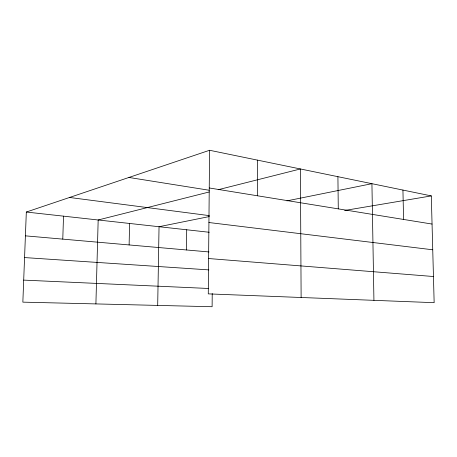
<?xml version="1.0" encoding="UTF-8"?>
<svg xmlns="http://www.w3.org/2000/svg" width="457" height="457" viewBox="0 0 457 457"><rect width="100%" height="100%" fill="white"/><g stroke="black" fill="none" stroke-linecap="round" stroke-linejoin="round"><path stroke-width="0.69" d="M257.474 195.785L257.525 160.139M209.586 150.273L208.272 293.874L434.15 302.683L431.305 195.91L209.586 150.273L26.323 212.042L22.85 302.146L212.111 306.727L212.225 293.514M186.45 249.973L186.707 229.774M157.694 305.407L159.042 226.718L209.38 216.544M129.12 244.946L129.588 223.462M95.907 303.916L98.169 219.988L209.255 191.963M62.78 239.125L63.523 216.155M218.178 189.712L300.403 168.964L301.123 297.496M286.91 200.874L371.929 183.685L373.929 300.335M344.658 210.477L431.305 195.91M23.701 280.112L208.712 288.487M24.569 257.571L208.883 269.893M208.598 258.531L433.453 276.519M25.403 235.846L209.043 251.95M26.323 212.042L209.226 232.265M208.929 222.525L432.739 249.79M69.544 197.475L209.329 215.63M128.931 177.459L209.232 190.255M209.243 187.97L432.054 224.061M402.931 190.072L403.582 219.451M337.912 176.688L338.283 208.872"/></g></svg>
